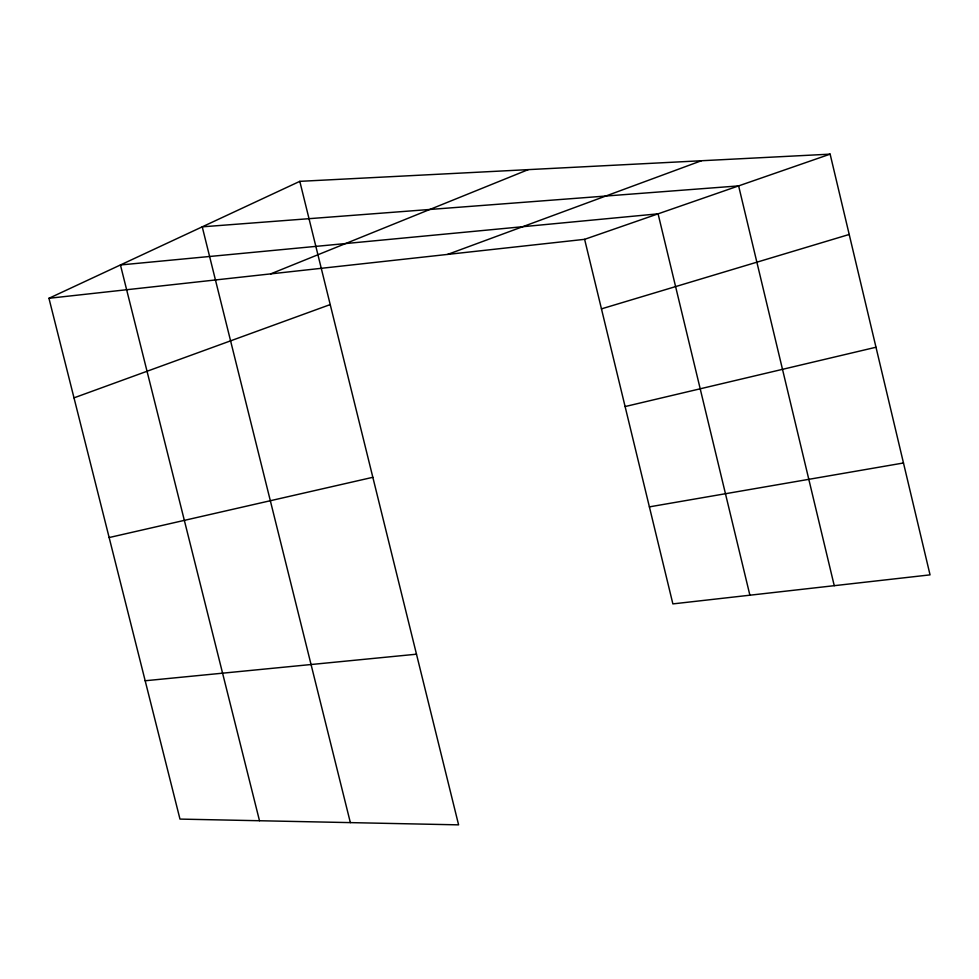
<?xml version="1.0" encoding="UTF-8"?>
<svg xmlns="http://www.w3.org/2000/svg" width="979" height="979" viewBox="0 0 979 979"><rect width="100%" height="100%" fill="white"/><g stroke="black" fill="none" stroke-linecap="round" stroke-linejoin="round"><path stroke-width="1.47" d="M48.95 298.289L299.807 181.348L830.131 154.144L930.05 574.869L672.879 603.896L584.622 239.329L48.95 298.289L179.977 819.093L458.6 824.856L299.807 181.348M270.669 273.887L528.232 169.636M447.66 254.405L701.38 160.752M74 397.853L330.217 304.579M584.622 239.329L830.131 154.144M601.461 308.862L849.197 234.47M625.104 406.554L875.985 347.239M109.146 537.544L372.84 477.311M649.395 506.865L903.47 462.981M145.173 680.76L416.491 654.205M350.36 822.617L202.237 226.834L738.619 185.9L834.255 585.687M259.496 820.732L120.441 264.966L658.084 213.838L749.89 595.208"/></g></svg>
